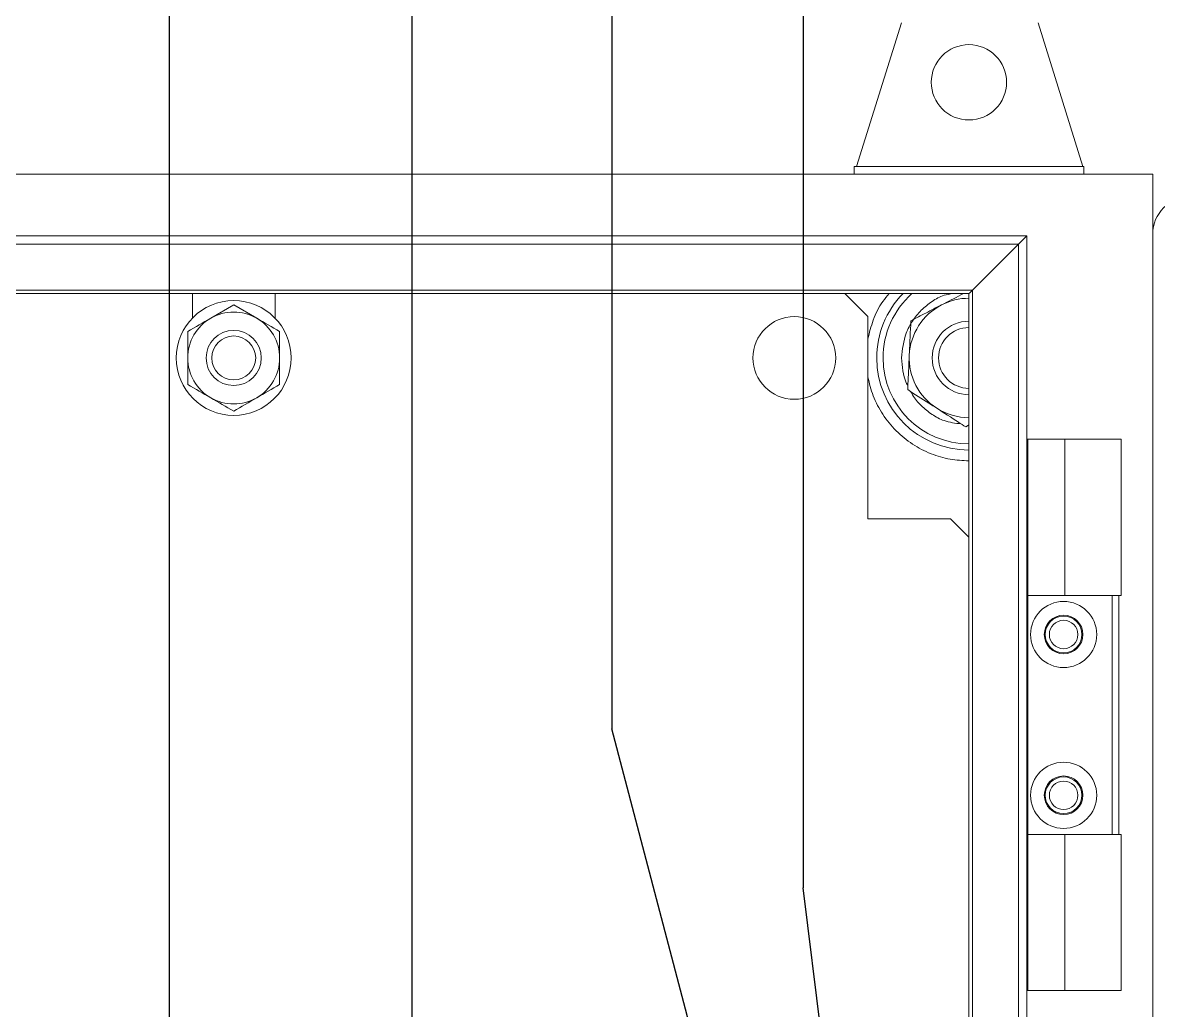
# Model space of a CAD drawing. Extents: x 4137 to 28680, y 2446 to 6814.
# Drawn here: x 5591.6 to 5715.2, y 4366.4 to 4473.9 of the extents above; entities that cross this region are included whole.
import ezdxf

# ---------------------------------------------------------------- set-up
doc = ezdxf.new("R2010")
doc.units = 0
doc.header["$LTSCALE"] = 0.5
doc.layers.get('0').update_dxf_attribs({"linetype": 'CONTINUOUS'})
doc.layers.add('DIM', color=5, linetype='CONTINUOUS')

msp = doc.modelspace()

# ---------------------------------------------------------------- linework, layer by layer
at = {"color": 7, "linetype": 'Continuous', "lineweight": 15}
for p, q in [((5687.21, 4473.87), (5682.31, 4458.21)), ((5706.96, 4458.21), (5702.07, 4473.87)), ((5682.31, 4458.21), (5682.05, 4458.21)), ((5682.05, 4458.21), (5682.05, 4457.38)), ((5706.96, 4458.21), (5682.31, 4458.21)), ((5707.05, 4458.21), (5706.96, 4458.21)), ((5707.05, 4457.38), (5707.05, 4458.21)), ((5514.55, 4457.38), (5714.55, 4457.38)), ((5714.55, 4157.38), (5714.55, 4457.38)), ((5521.25, 4450.68), (5700.86, 4450.68)), ((5700.86, 4450.68), (5699.94, 4449.76)), ((5700.86, 4450.68), (5700.86, 4164.07)), ((5714.55, 4450.88), (5714.55, 4163.88)), ((5522.17, 4449.76), (5699.94, 4449.76)), ((5694.94, 4444.77), (5699.94, 4449.76)), ((5699.94, 4449.76), (5699.94, 4164.99)), ((5694.94, 4444.77), (5527.16, 4444.77)), ((5694.94, 4169.99), (5694.94, 4444.77)), ((5527.55, 4444.38), (5694.55, 4444.38)), ((5610.05, 4444.38), (5610.05, 4441.71)), ((5619.05, 4441.71), (5619.05, 4444.38)), ((5681.05, 4444.38), (5683.55, 4441.88)), ((5694.55, 4444.38), (5694.55, 4170.38)), ((5614.55, 4443.15), (5612.05, 4441.71)), ((5617.05, 4441.71), (5614.55, 4443.15)), ((5683.55, 4441.88), (5683.55, 4419.88)), ((5694.52, 4430.05), (5694.2, 4429.88)), ((5700.94, 4428.53), (5700.86, 4428.53)), ((5700.94, 4411.53), (5700.94, 4428.53)), ((5700.94, 4428.53), (5704.99, 4428.53)), ((5704.99, 4428.53), (5704.99, 4411.53)), ((5704.99, 4428.53), (5711.1, 4428.53)), ((5711.1, 4411.53), (5711.1, 4428.53)), ((5683.55, 4419.88), (5692.55, 4419.88)), ((5692.55, 4419.88), (5694.55, 4417.88)), ((5700.86, 4411.53), (5700.94, 4411.53)), ((5704.99, 4411.53), (5700.94, 4411.53)), ((5700.95, 4385.53), (5700.95, 4411.53)), ((5704.99, 4411.53), (5711.1, 4411.53)), ((5710.15, 4411.53), (5710.15, 4385.53)), ((5710.85, 4385.53), (5710.85, 4411.53)), ((5700.86, 4385.53), (5700.94, 4385.53)), ((5700.94, 4368.53), (5700.94, 4385.53)), ((5700.94, 4385.53), (5704.99, 4385.53)), ((5704.99, 4385.53), (5704.99, 4368.53)), ((5711.1, 4385.53), (5704.99, 4385.53)), ((5711.1, 4368.53), (5711.1, 4385.53)), ((5700.86, 4368.53), (5700.94, 4368.53)), ((5700.94, 4368.53), (5704.99, 4368.53)), ((5704.99, 4368.53), (5711.1, 4368.53))]:
    msp.add_line(p, q, dxfattribs=at)
at = {"color": 7, "linetype": 'Continuous', "lineweight": 15, "flags": 128}
msp.add_lwpolyline([(5694.55, 4444.38), (5694.6, 4444.42), (5694.73, 4444.55), (5694.94, 4444.77)], dxfattribs=at)
at = {"color": 7, "linetype": 'Continuous', "lineweight": 15}
for centre, radius in [((5694.55, 4467.38), 4.1), ((5614.55, 4437.38), 6.25), ((5675.55, 4437.38), 4.5), ((5614.55, 4437.38), 3), ((5614.55, 4437.38), 2.39), ((5704.85, 4407.28), 3.6), ((5704.85, 4407.28), 2.1), ((5704.85, 4407.28), 2), ((5704.85, 4407.28), 1.55), ((5704.85, 4389.78), 3.6), ((5704.85, 4389.78), 2.1), ((5704.85, 4389.78), 2), ((5704.85, 4389.78), 1.55)]:
    msp.add_circle(centre, radius, dxfattribs=at)
for centre, radius, start, end in [((5718.55, 4450.88), 4, 90, 180), ((5694.55, 4437.38), 6.5, 90, 117.3327), ((5614.55, 4437.38), 5, 60, 120), ((5694.55, 4437.38), 6.5, 117.3327, 177.3327), ((5614.55, 4437.38), 5, 120, 180), ((5614.55, 4437.38), 5, 0, 60), ((5694.55, 4437.38), 4, 90, 180), ((5694.55, 4437.38), 3.31, 90, 180), ((5614.55, 4437.38), 5, 180, 240), ((5614.55, 4437.38), 5, 300, 0), ((5694.55, 4437.38), 6.5, 177.3327, 237.3327), ((5694.55, 4437.38), 4, 180, 270), ((5694.55, 4437.38), 3.31, 180, 270), ((5614.55, 4437.38), 5, 240, 300), ((5694.55, 4437.38), 6.5, 237.3327, 270)]:
    msp.add_arc(centre, radius, start, end, dxfattribs=at)
at = {"color": 8, "linetype": 'Continuous', "lineweight": 15}
for radius, start, end in [(10.03, 135.7657, 180), (9.35, 131.5427, 180), (10.03, 180, 270), (9.35, 180, 270)]:
    msp.add_arc((5694.55, 4437.38), radius, start, end, dxfattribs=at)
for points, knots in [([(5683.55, 4439.47), (5683.72, 4440.15), (5684.08, 4441.57), (5684.9, 4443.24), (5685.64, 4444.09), (5685.88, 4444.38)], [0, 0, 0, 0, 0.385141, 0.796034, 1, 1, 1, 1]), ([(5687.22, 4437.38), (5687.31, 4438.3), (5687.46, 4439.72), (5688.38, 4441.43), (5689.32, 4442.61), (5690.51, 4443.54), (5691.66, 4444.22), (5692.47, 4444.33), (5692.78, 4444.38)], [0, 0, 0, 0, 0.283974, 0.436842, 0.592953, 0.749065, 0.901934, 1, 1, 1, 1]), ([(5687.9, 4434.34), (5687.84, 4434.45), (5687.35, 4435.37), (5687.28, 4436.44), (5687.22, 4437.38)], [0, 0, 0, 0, 0.1207025, 1, 1, 1, 1]), ([(5694.55, 4426.18), (5693.87, 4426.21), (5692.46, 4426.29), (5690.37, 4426.91), (5688.37, 4427.94), (5686.57, 4429.4), (5685.13, 4431.19), (5684.07, 4433.18), (5683.72, 4434.6), (5683.55, 4435.29)], [0, 0, 0, 0, 0.132321, 0.272568, 0.418646, 0.567823, 0.717001, 0.863078, 1, 1, 1, 1]), ([(5693.7, 4430.2), (5693.07, 4430.28), (5691.95, 4430.41), (5690.5, 4431.21), (5689.34, 4432.16), (5688.57, 4433.02), (5688.29, 4433.59), (5688.23, 4433.71)], [0, 0, 0, 0, 0.277711, 0.496191, 0.719306, 0.94242, 1, 1, 1, 1])]:
    msp.add_open_spline(points, degree=3, knots=knots, dxfattribs=at)
at = {"color": 7, "linetype": 'Continuous', "lineweight": 15}
for points, knots in [([(5691.57, 4443.15), (5691.65, 4443.19), (5692.45, 4443.61), (5693.23, 4444.01), (5693.94, 4444.38)], [0, 0, 0, 0, 0.098745, 1, 1, 1, 1]), ([(5688.23, 4441.43), (5688.78, 4441.71), (5689.87, 4442.27), (5691, 4442.86), (5691.57, 4443.15)], [0, 0, 0, 0, 0.495457, 1, 1, 1, 1]), ([(5688.06, 4437.68), (5688.06, 4437.77), (5688.12, 4439.03), (5688.18, 4440.28), (5688.23, 4441.43)], [0, 0, 0, 0, 0.070214, 1, 1, 1, 1]), ([(5687.89, 4433.93), (5687.91, 4434.54), (5687.97, 4435.77), (5688.03, 4437.04), (5688.06, 4437.68)], [0, 0, 0, 0, 0.495457, 1, 1, 1, 1]), ([(5691.04, 4431.91), (5690.76, 4432.09), (5689.69, 4432.78), (5688.65, 4433.44), (5687.89, 4433.93)], [0, 0, 0, 0, 0.268635, 1, 1, 1, 1]), ([(5694.2, 4429.88), (5693.94, 4430.05), (5692.91, 4430.71), (5691.84, 4431.4), (5691.04, 4431.91)], [0, 0, 0, 0, 0.2575495, 1, 1, 1, 1])]:
    msp.add_open_spline(points, degree=3, knots=knots, dxfattribs=at)
for points in [[(5612.05, 4441.71), (5611.22, 4441.22), (5610.38, 4440.74), (5609.55, 4440.26)], [(5619.55, 4440.26), (5618.72, 4440.74), (5617.89, 4441.22), (5617.05, 4441.71)], [(5609.55, 4440.26), (5609.55, 4439.31), (5609.55, 4438.34), (5609.55, 4437.38)], [(5619.55, 4437.38), (5619.55, 4438.34), (5619.55, 4439.31), (5619.55, 4440.26)], [(5609.55, 4437.38), (5609.55, 4436.41), (5609.55, 4435.45), (5609.55, 4434.49)], [(5619.55, 4434.49), (5619.55, 4435.45), (5619.55, 4436.41), (5619.55, 4437.38)], [(5609.55, 4434.49), (5610.38, 4434.01), (5611.22, 4433.53), (5612.05, 4433.05)], [(5617.05, 4433.05), (5617.89, 4433.53), (5618.72, 4434.01), (5619.55, 4434.49)], [(5612.05, 4433.05), (5612.89, 4432.56), (5613.72, 4432.08), (5614.55, 4431.6)], [(5614.55, 4431.6), (5615.38, 4432.08), (5616.22, 4432.56), (5617.05, 4433.05)]]:
    msp.add_open_spline(points, degree=3, dxfattribs=at)
at = {"layer": 'DIM'}
for p, q in [((5607.52, 4502.96), (5607.52, 4322.7)), ((5633.93, 4502.78), (5633.93, 4310.57)), ((5655.68, 4502.96), (5655.68, 4397.01)), ((5676.51, 4502.78), (5676.51, 4379.7)), ((5676.49, 4318.12), (5655.68, 4397.01)), ((5684.54, 4315.51), (5676.51, 4379.7))]:
    msp.add_line(p, q, dxfattribs=at)

doc.saveas('drawing.dxf')
